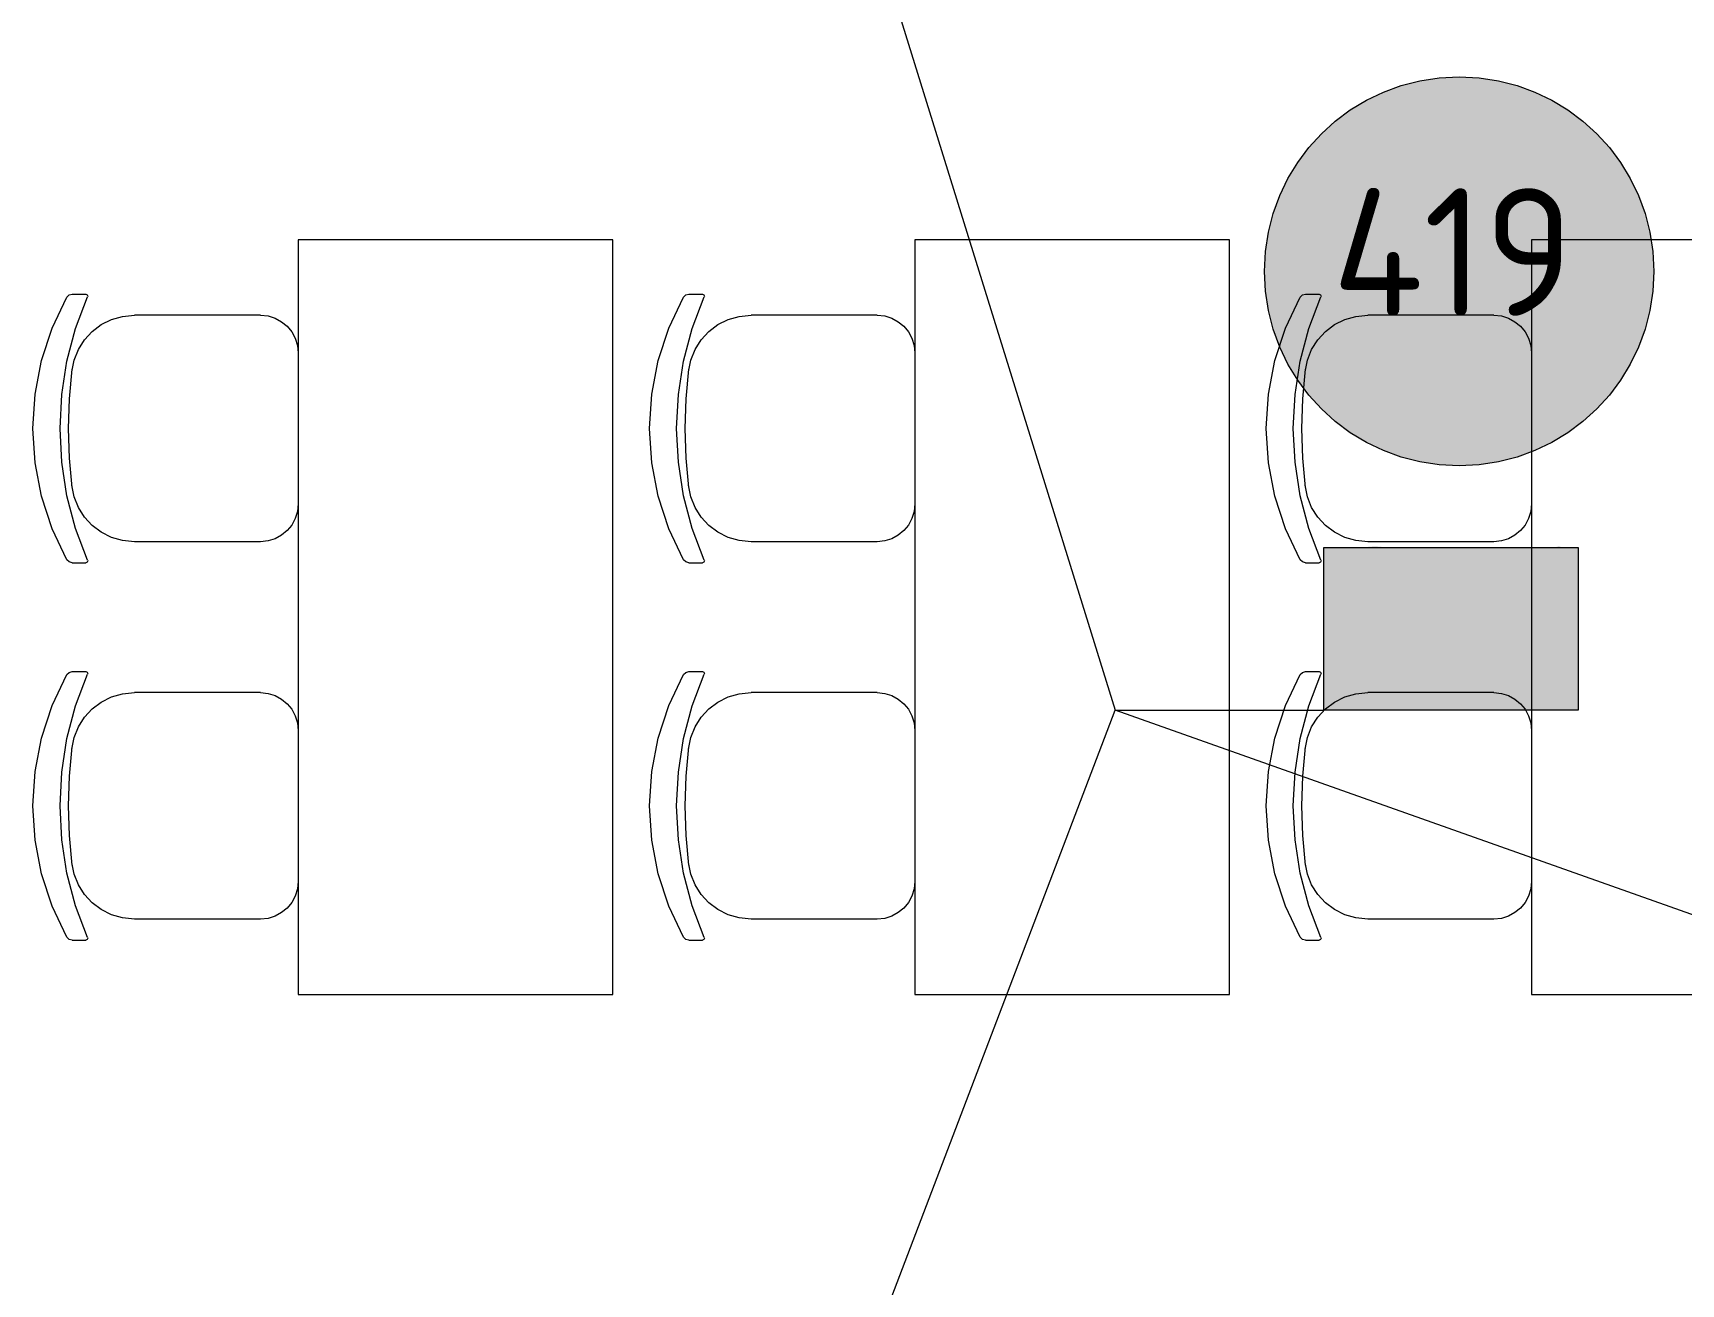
# Model space of a CAD drawing. Header units: millimetres. Extents: x 0 to 1189, y 0 to 841.
# Drawn here: x 267.26 to 293.45, y 676.46 to 696.35 of the extents above; entities that cross this region are included whole.
import ezdxf

# ---------------------------------------------------------------- set-up
doc = ezdxf.new("R2010")
doc.units = ezdxf.units.MM

msp = doc.modelspace()

# ---------------------------------------------------------------- hatches: boundary and pattern name
at = {"true_color": 0xffffff}
h = msp.add_hatch(color=7, dxfattribs=at)
edge = h.paths.add_edge_path()
edge.add_arc((289.921943, 692.556329), 3.093505, 0, 360)
h = msp.add_hatch(color=7, dxfattribs=at)
h.dxf.hatch_style = 2
h.paths.add_polyline_path([(287.77344, 688.168822), (291.813446, 688.168822), (291.813446, 685.580818), (287.77344, 685.580818)])
h = msp.add_hatch(color=7, dxfattribs=at)
h.dxf.hatch_style = 2
h.paths.add_polyline_path([(287.77344, 688.168822), (291.813446, 688.168822), (291.813446, 685.580818), (287.77344, 685.580818)])
h = msp.add_hatch(color=7, dxfattribs=at)
h.dxf.hatch_style = 2
h.paths.add_polyline_path([(287.77344, 688.168822), (291.813446, 688.168822), (291.813446, 685.580818), (287.77344, 685.580818)])
at = {"true_color": 0x0077b0}
h = msp.add_hatch(color=144, dxfattribs=at)
h.paths.add_polyline_path([(288.983917, 686.772451), (288.983917, 687.57943), (288.954427, 687.736113), (288.865406, 687.867164), (288.736766, 687.953567), (288.580428, 687.982919), (288.423952, 687.953567), (288.292693, 687.867164), (288.205257, 687.736113), (288.176938, 687.57943), (288.176938, 686.772451), (288.205257, 686.616112), (288.292693, 686.487472), (288.423952, 686.398451), (288.580428, 686.368961), (288.736766, 686.398451), (288.865406, 686.487472), (288.954427, 686.616112)])
h.paths.add_polyline_path([(289.18456, 686.772451), (289.173406, 686.651795), (289.13998, 686.539769), (289.084333, 686.436735), (289.006517, 686.343054), (288.914749, 686.265755), (288.812696, 686.211245), (288.701032, 686.178955), (288.580428, 686.168319), (288.458695, 686.178955), (288.346988, 686.211245), (288.244789, 686.265755), (288.151582, 686.343054), (288.073852, 686.436735), (288.018395, 686.539769), (287.985158, 686.651795), (287.974091, 686.772451), (287.974091, 687.57943), (287.985158, 687.701162), (288.018395, 687.812869), (288.073852, 687.915068), (288.151582, 688.008275), (288.244789, 688.086091), (288.346988, 688.141738), (288.458695, 688.175164), (288.580428, 688.186318), (288.701084, 688.175207), (288.81311, 688.142083), (288.916144, 688.087254), (289.009825, 688.011031), (289.085729, 687.917394), (289.140394, 687.814248), (289.173458, 687.701593), (289.18456, 687.57943)])
h = msp.add_hatch(color=144, dxfattribs=at)
h.paths.add_polyline_path([(288.983917, 686.772451), (288.983917, 687.57943), (288.954427, 687.736113), (288.865406, 687.867164), (288.736766, 687.953567), (288.580428, 687.982919), (288.423952, 687.953567), (288.292693, 687.867164), (288.205257, 687.736113), (288.176938, 687.57943), (288.176938, 686.772451), (288.205257, 686.616112), (288.292693, 686.487472), (288.423952, 686.398451), (288.580428, 686.368961), (288.736766, 686.398451), (288.865406, 686.487472), (288.954427, 686.616112)])
h.paths.add_polyline_path([(289.18456, 686.772451), (289.173406, 686.651795), (289.13998, 686.539769), (289.084333, 686.436735), (289.006517, 686.343054), (288.914749, 686.265755), (288.812696, 686.211245), (288.701032, 686.178955), (288.580428, 686.168319), (288.458695, 686.178955), (288.346988, 686.211245), (288.244789, 686.265755), (288.151582, 686.343054), (288.073852, 686.436735), (288.018395, 686.539769), (287.985158, 686.651795), (287.974091, 686.772451), (287.974091, 687.57943), (287.985158, 687.701162), (288.018395, 687.812869), (288.073852, 687.915068), (288.151582, 688.008275), (288.244789, 688.086091), (288.346988, 688.141738), (288.458695, 688.175164), (288.580428, 688.186318), (288.701084, 688.175207), (288.81311, 688.142083), (288.916144, 688.087254), (289.009825, 688.011031), (289.085729, 687.917394), (289.140394, 687.814248), (289.173458, 687.701593), (289.18456, 687.57943)])
h = msp.add_hatch(color=144, dxfattribs=at)
h.paths.add_polyline_path([(288.983917, 686.772451), (288.983917, 687.57943), (288.954427, 687.736113), (288.865406, 687.867164), (288.736766, 687.953567), (288.580428, 687.982919), (288.423952, 687.953567), (288.292693, 687.867164), (288.205257, 687.736113), (288.176938, 687.57943), (288.176938, 686.772451), (288.205257, 686.616112), (288.292693, 686.487472), (288.423952, 686.398451), (288.580428, 686.368961), (288.736766, 686.398451), (288.865406, 686.487472), (288.954427, 686.616112)])
h.paths.add_polyline_path([(289.18456, 686.772451), (289.173406, 686.651795), (289.13998, 686.539769), (289.084333, 686.436735), (289.006517, 686.343054), (288.914749, 686.265755), (288.812696, 686.211245), (288.701032, 686.178955), (288.580428, 686.168319), (288.458695, 686.178955), (288.346988, 686.211245), (288.244789, 686.265755), (288.151582, 686.343054), (288.073852, 686.436735), (288.018395, 686.539769), (287.985158, 686.651795), (287.974091, 686.772451), (287.974091, 687.57943), (287.985158, 687.701162), (288.018395, 687.812869), (288.073852, 687.915068), (288.151582, 688.008275), (288.244789, 688.086091), (288.346988, 688.141738), (288.458695, 688.175164), (288.580428, 688.186318), (288.701084, 688.175207), (288.81311, 688.142083), (288.916144, 688.087254), (289.009825, 688.011031), (289.085729, 687.917394), (289.140394, 687.814248), (289.173458, 687.701593), (289.18456, 687.57943)])
h = msp.add_hatch(color=144, dxfattribs=at)
h.dxf.hatch_style = 2
h.paths.add_polyline_path([(291.407037, 687.841808), (291.175527, 687.610298), (291.104971, 687.57943), (291.028835, 687.604717), (291.003548, 687.680853), (291.03166, 687.751409), (291.426881, 688.14663), (291.467671, 688.175983), (291.508461, 688.186318), (291.584597, 688.160755), (291.609884, 688.084343), (291.609884, 686.266986), (291.584597, 686.192228), (291.508461, 686.168319), (291.432324, 686.192228), (291.407037, 686.266986)])
h = msp.add_hatch(color=144, dxfattribs=at)
h.dxf.hatch_style = 2
h.paths.add_polyline_path([(291.407037, 687.841808), (291.175527, 687.610298), (291.104971, 687.57943), (291.028835, 687.604717), (291.003548, 687.680853), (291.03166, 687.751409), (291.426881, 688.14663), (291.467671, 688.175983), (291.508461, 688.186318), (291.584597, 688.160755), (291.609884, 688.084343), (291.609884, 686.266986), (291.584597, 686.192228), (291.508461, 686.168319), (291.432324, 686.192228), (291.407037, 686.266986)])
h = msp.add_hatch(color=144, dxfattribs=at)
h.dxf.hatch_style = 2
h.paths.add_polyline_path([(291.407037, 687.841808), (291.175527, 687.610298), (291.104971, 687.57943), (291.028835, 687.604717), (291.003548, 687.680853), (291.03166, 687.751409), (291.426881, 688.14663), (291.467671, 688.175983), (291.508461, 688.186318), (291.584597, 688.160755), (291.609884, 688.084343), (291.609884, 686.266986), (291.584597, 686.192228), (291.508461, 686.168319), (291.432324, 686.192228), (291.407037, 686.266986)])
h = msp.add_hatch(color=144, dxfattribs=at)
h.dxf.hatch_style = 2
h.paths.add_polyline_path([(290.497458, 686.670476), (289.690479, 686.670476), (289.614342, 686.696038), (289.589055, 686.772451), (289.614342, 686.848587), (289.690479, 686.873874), (290.497458, 686.873874), (290.573594, 686.848587), (290.598881, 686.772451), (290.573594, 686.696038)])
h = msp.add_hatch(color=144, dxfattribs=at)
h.dxf.hatch_style = 2
h.paths.add_polyline_path([(290.497458, 686.670476), (289.690479, 686.670476), (289.614342, 686.696038), (289.589055, 686.772451), (289.614342, 686.848587), (289.690479, 686.873874), (290.497458, 686.873874), (290.573594, 686.848587), (290.598881, 686.772451), (290.573594, 686.696038)])
h = msp.add_hatch(color=144, dxfattribs=at)
h.dxf.hatch_style = 2
h.paths.add_polyline_path([(290.497458, 686.670476), (289.690479, 686.670476), (289.614342, 686.696038), (289.589055, 686.772451), (289.614342, 686.848587), (289.690479, 686.873874), (290.497458, 686.873874), (290.573594, 686.848587), (290.598881, 686.772451), (290.573594, 686.696038)])

# ---------------------------------------------------------------- linework, layer by layer
at = {"color": 144, "lineweight": 0, "true_color": 0x0077b0}
for points in [[(276.054422, 712.667859), (284.455435, 685.580818)], [(287.77344, 688.168822), (291.813446, 688.168822)], [(287.77344, 685.580818), (287.77344, 688.168822)], [(287.77344, 688.168822), (291.813446, 688.168822)], [(287.77344, 685.580818), (287.77344, 688.168822)], [(287.77344, 688.168822), (291.813446, 688.168822)], [(287.77344, 685.580818), (287.77344, 688.168822)], [(291.813446, 688.168822), (291.813446, 685.580818)], [(291.813446, 688.168822), (291.813446, 685.580818)], [(291.813446, 688.168822), (291.813446, 685.580818)], [(274.344419, 659.018778), (284.455435, 685.580818)], [(328.375502, 670.010794), (284.455435, 685.580818)], [(284.455435, 685.580818), (287.77344, 685.580818)], [(284.455435, 685.580818), (287.77344, 685.580818)], [(284.455435, 685.580818), (287.77344, 685.580818)], [(291.813446, 685.580818), (287.77344, 685.580818)], [(291.813446, 685.580818), (287.77344, 685.580818)], [(291.813446, 685.580818), (287.77344, 685.580818)]]:
    msp.add_lwpolyline(points, dxfattribs=at)
at = {"color": 7, "lineweight": 0}
for points in [[(286.828438, 692.555829), (286.844409, 692.872211), (286.891286, 693.179445), (286.967512, 693.475977), (287.071532, 693.760252), (287.201791, 694.030717), (287.356732, 694.285818), (287.5348, 694.523999), (287.73444, 694.743707), (287.954095, 694.943388), (288.19221, 695.121487), (288.447229, 695.27645), (288.717597, 695.406724), (289.001758, 695.510753), (289.298157, 695.586984), (289.605237, 695.633862), (289.921443, 695.649833), (290.237825, 695.633862), (290.545059, 695.586984), (290.841591, 695.510753), (291.125867, 695.406724), (291.396332, 695.27645), (291.651432, 695.121487), (291.889613, 694.943388), (292.109321, 694.743707), (292.309002, 694.523999), (292.487101, 694.285818), (292.642065, 694.030717), (292.772338, 693.760252), (292.876367, 693.475977), (292.952598, 693.179445), (292.999476, 692.872211), (293.015448, 692.555829)], [(293.015448, 692.555829), (292.999476, 692.239623), (292.952598, 691.932543), (292.876367, 691.636144), (292.772338, 691.351983), (292.642065, 691.081615), (292.487101, 690.826596), (292.309002, 690.588481), (292.109321, 690.368825), (291.889613, 690.169186), (291.651432, 689.991118), (291.396332, 689.836177), (291.125867, 689.705918), (290.841591, 689.601898), (290.545059, 689.525672), (290.237825, 689.478795), (289.921443, 689.462824), (289.605237, 689.478795), (289.298157, 689.525672), (289.001758, 689.601898), (288.717597, 689.705918), (288.447229, 689.836177), (288.19221, 689.991118), (287.954095, 690.169186), (287.73444, 690.368825), (287.5348, 690.588481), (287.356732, 690.826596), (287.201791, 691.081615), (287.071532, 691.351983), (286.967512, 691.636144), (286.891286, 691.932543), (286.844409, 692.239623), (286.828438, 692.555829)]]:
    msp.add_lwpolyline(points, dxfattribs=at)
at = {"color": 253, "lineweight": 0, "true_color": 0x999999}
for points in [[(276.471422, 693.05883), (271.471415, 693.05883)], [(271.471415, 693.05883), (271.471415, 681.058811)], [(276.471422, 681.058811), (276.471422, 693.05883)], [(286.271437, 693.05883), (281.27143, 693.05883)], [(281.27143, 693.05883), (281.27143, 681.058811)], [(286.271437, 681.058811), (286.271437, 693.05883)], [(296.071452, 693.05883), (291.071445, 693.05883)], [(291.071445, 693.05883), (291.071445, 681.058811)], [(267.796409, 687.970822), (267.56269, 688.463854), (267.393659, 688.980323), (267.291002, 689.514043), (267.256408, 690.058825), (267.291002, 690.603185), (267.393659, 691.136952), (267.56269, 691.653656), (267.796409, 692.146828)], [(267.796409, 687.970822), (267.56269, 688.463854), (267.393659, 688.980323), (267.291002, 689.514043), (267.256408, 690.058825), (267.291002, 690.603185), (267.393659, 691.136952), (267.56269, 691.653656), (267.796409, 692.146828)], [(268.12541, 687.966822), (267.934472, 688.470463), (267.797159, 688.989948), (267.714222, 689.520871), (267.686409, 690.058825), (267.714222, 690.596638), (267.797159, 691.127327), (267.934472, 691.646765), (268.12541, 692.150828)], [(268.12541, 687.966822), (267.934472, 688.470463), (267.797159, 688.989948), (267.714222, 689.520871), (267.686409, 690.058825), (267.714222, 690.596638), (267.797159, 691.127327), (267.934472, 691.646765), (268.12541, 692.150828)], [(267.796409, 692.146828), (267.833284, 692.181203), (267.881409, 692.193828)], [(267.796409, 692.146828), (267.833284, 692.181203), (267.881409, 692.193828)], [(267.881409, 692.193828), (268.09841, 692.193828)], [(267.881409, 692.193828), (268.09841, 692.193828)], [(268.09841, 692.193828), (268.11941, 692.184828), (268.12841, 692.163828), (268.12541, 692.150828)], [(268.09841, 692.193828), (268.11941, 692.184828), (268.12841, 692.163828), (268.12541, 692.150828)], [(277.596424, 687.970822), (277.362705, 688.463854), (277.193673, 688.980323), (277.091017, 689.514043), (277.056423, 690.058825), (277.091017, 690.603185), (277.193673, 691.136952), (277.362705, 691.653656), (277.596424, 692.146828)], [(277.596424, 687.970822), (277.362705, 688.463854), (277.193673, 688.980323), (277.091017, 689.514043), (277.056423, 690.058825), (277.091017, 690.603185), (277.193673, 691.136952), (277.362705, 691.653656), (277.596424, 692.146828)], [(277.925425, 687.966822), (277.734487, 688.470463), (277.597174, 688.989948), (277.514236, 689.520871), (277.486424, 690.058825), (277.514236, 690.596638), (277.597174, 691.127327), (277.734487, 691.646765), (277.925425, 692.150828)], [(277.925425, 687.966822), (277.734487, 688.470463), (277.597174, 688.989948), (277.514236, 689.520871), (277.486424, 690.058825), (277.514236, 690.596638), (277.597174, 691.127327), (277.734487, 691.646765), (277.925425, 692.150828)], [(277.596424, 692.146828), (277.633299, 692.181203), (277.681424, 692.193828)], [(277.596424, 692.146828), (277.633299, 692.181203), (277.681424, 692.193828)], [(277.681424, 692.193828), (277.898425, 692.193828)], [(277.681424, 692.193828), (277.898425, 692.193828)], [(277.898425, 692.193828), (277.919425, 692.184828), (277.928425, 692.163828), (277.925425, 692.150828)], [(277.898425, 692.193828), (277.919425, 692.184828), (277.928425, 692.163828), (277.925425, 692.150828)], [(287.396439, 687.970822), (287.16272, 688.463854), (286.993688, 688.980323), (286.891032, 689.514043), (286.856438, 690.058825), (286.891032, 690.603185), (286.993688, 691.136952), (287.16272, 691.653656), (287.396439, 692.146828)], [(287.396439, 687.970822), (287.16272, 688.463854), (286.993688, 688.980323), (286.891032, 689.514043), (286.856438, 690.058825), (286.891032, 690.603185), (286.993688, 691.136952), (287.16272, 691.653656), (287.396439, 692.146828)], [(287.72544, 687.966822), (287.534502, 688.470463), (287.397189, 688.989948), (287.314251, 689.520871), (287.286439, 690.058825), (287.314251, 690.596638), (287.397189, 691.127327), (287.534502, 691.646765), (287.72544, 692.150828)], [(287.72544, 687.966822), (287.534502, 688.470463), (287.397189, 688.989948), (287.314251, 689.520871), (287.286439, 690.058825), (287.314251, 690.596638), (287.397189, 691.127327), (287.534502, 691.646765), (287.72544, 692.150828)], [(287.396439, 692.146828), (287.433314, 692.181203), (287.481439, 692.193828)], [(287.396439, 692.146828), (287.433314, 692.181203), (287.481439, 692.193828)], [(287.481439, 692.193828), (287.69844, 692.193828)], [(287.481439, 692.193828), (287.69844, 692.193828)], [(287.69844, 692.193828), (287.71944, 692.184828), (287.72844, 692.163828), (287.72544, 692.150828)], [(287.69844, 692.193828), (287.71944, 692.184828), (287.72844, 692.163828), (287.72544, 692.150828)], [(267.873409, 690.958826), (267.909724, 691.144211), (267.978113, 691.31503), (268.075119, 691.468153), (268.197285, 691.600452), (268.341154, 691.708798), (268.50327, 691.790062), (268.680174, 691.841115), (268.868411, 691.858828)], [(267.873409, 690.958826), (267.909724, 691.144211), (267.978113, 691.31503), (268.075119, 691.468153), (268.197285, 691.600452), (268.341154, 691.708798), (268.50327, 691.790062), (268.680174, 691.841115), (268.868411, 691.858828)], [(270.871414, 691.858828), (268.868411, 691.858828)], [(270.871414, 691.858828), (268.868411, 691.858828)], [(270.871414, 691.858828), (270.992516, 691.846623), (271.105227, 691.811625), (271.207157, 691.756259), (271.295914, 691.682952), (271.36911, 691.59413), (271.424352, 691.492218), (271.459251, 691.379641), (271.471415, 691.258827)], [(270.871414, 691.858828), (270.992516, 691.846623), (271.105227, 691.811625), (271.207157, 691.756259), (271.295914, 691.682952), (271.36911, 691.59413), (271.424352, 691.492218), (271.459251, 691.379641), (271.471415, 691.258827)], [(277.673424, 690.958826), (277.709739, 691.144211), (277.778128, 691.31503), (277.875134, 691.468153), (277.9973, 691.600452), (278.141169, 691.708798), (278.303285, 691.790062), (278.480189, 691.841115), (278.668426, 691.858828)], [(277.673424, 690.958826), (277.709739, 691.144211), (277.778128, 691.31503), (277.875134, 691.468153), (277.9973, 691.600452), (278.141169, 691.708798), (278.303285, 691.790062), (278.480189, 691.841115), (278.668426, 691.858828)], [(280.671429, 691.858828), (278.668426, 691.858828)], [(280.671429, 691.858828), (278.668426, 691.858828)], [(280.671429, 691.858828), (280.792531, 691.846623), (280.905242, 691.811625), (281.007172, 691.756259), (281.095929, 691.682952), (281.169125, 691.59413), (281.224367, 691.492218), (281.259266, 691.379641), (281.27143, 691.258827)], [(280.671429, 691.858828), (280.792531, 691.846623), (280.905242, 691.811625), (281.007172, 691.756259), (281.095929, 691.682952), (281.169125, 691.59413), (281.224367, 691.492218), (281.259266, 691.379641), (281.27143, 691.258827)], [(287.473439, 690.958826), (287.509754, 691.144211), (287.578142, 691.31503), (287.675148, 691.468153), (287.797315, 691.600452), (287.941184, 691.708798), (288.1033, 691.790062), (288.280204, 691.841115), (288.468441, 691.858828)], [(287.473439, 690.958826), (287.509754, 691.144211), (287.578142, 691.31503), (287.675148, 691.468153), (287.797315, 691.600452), (287.941184, 691.708798), (288.1033, 691.790062), (288.280204, 691.841115), (288.468441, 691.858828)], [(290.471444, 691.858828), (288.468441, 691.858828)], [(290.471444, 691.858828), (288.468441, 691.858828)], [(290.471444, 691.858828), (290.592546, 691.846623), (290.705257, 691.811625), (290.807186, 691.756259), (290.895944, 691.682952), (290.96914, 691.59413), (291.024382, 691.492218), (291.059281, 691.379641), (291.071445, 691.258827)], [(290.471444, 691.858828), (290.592546, 691.846623), (290.705257, 691.811625), (290.807186, 691.756259), (290.895944, 691.682952), (290.96914, 691.59413), (291.024382, 691.492218), (291.059281, 691.379641), (291.071445, 691.258827)], [(271.471415, 691.259827), (271.471415, 688.858823)], [(271.471415, 691.259827), (271.471415, 688.858823)], [(281.27143, 691.259827), (281.27143, 688.858823)], [(281.27143, 691.259827), (281.27143, 688.858823)], [(291.071445, 691.259827), (291.071445, 688.858823)], [(291.071445, 691.259827), (291.071445, 688.858823)], [(267.878409, 689.117824), (267.837034, 689.587199), (267.823409, 690.058825), (267.837034, 690.530076), (267.878409, 690.999826)], [(267.878409, 689.117824), (267.837034, 689.587199), (267.823409, 690.058825), (267.837034, 690.530076), (267.878409, 690.999826)], [(277.678424, 689.117824), (277.637049, 689.587199), (277.623424, 690.058825), (277.637049, 690.530076), (277.678424, 690.999826)], [(277.678424, 689.117824), (277.637049, 689.587199), (277.623424, 690.058825), (277.637049, 690.530076), (277.678424, 690.999826)], [(287.478439, 689.117824), (287.437064, 689.587199), (287.423439, 690.058825), (287.437064, 690.530076), (287.478439, 690.999826)], [(287.478439, 689.117824), (287.437064, 689.587199), (287.423439, 690.058825), (287.437064, 690.530076), (287.478439, 690.999826)], [(268.868411, 688.258822), (268.680174, 688.276535), (268.50327, 688.327588), (268.341154, 688.408852), (268.197285, 688.517198), (268.075119, 688.649497), (267.978113, 688.80262), (267.909724, 688.973439), (267.873409, 689.158824)], [(268.868411, 688.258822), (268.680174, 688.276535), (268.50327, 688.327588), (268.341154, 688.408852), (268.197285, 688.517198), (268.075119, 688.649497), (267.978113, 688.80262), (267.909724, 688.973439), (267.873409, 689.158824)], [(278.668426, 688.258822), (278.480189, 688.276535), (278.303285, 688.327588), (278.141169, 688.408852), (277.9973, 688.517198), (277.875134, 688.649497), (277.778128, 688.80262), (277.709739, 688.973439), (277.673424, 689.158824)], [(278.668426, 688.258822), (278.480189, 688.276535), (278.303285, 688.327588), (278.141169, 688.408852), (277.9973, 688.517198), (277.875134, 688.649497), (277.778128, 688.80262), (277.709739, 688.973439), (277.673424, 689.158824)], [(288.468441, 688.258822), (288.280204, 688.276535), (288.1033, 688.327588), (287.941184, 688.408852), (287.797315, 688.517198), (287.675148, 688.649497), (287.578142, 688.80262), (287.509754, 688.973439), (287.473439, 689.158824)], [(288.468441, 688.258822), (288.280204, 688.276535), (288.1033, 688.327588), (287.941184, 688.408852), (287.797315, 688.517198), (287.675148, 688.649497), (287.578142, 688.80262), (287.509754, 688.973439), (287.473439, 689.158824)], [(271.471415, 688.858823), (271.459251, 688.737721), (271.424352, 688.62501), (271.36911, 688.52308), (271.295914, 688.434322), (271.207157, 688.361127), (271.105227, 688.305885), (270.992516, 688.270986), (270.871414, 688.258822)], [(271.471415, 688.858823), (271.459251, 688.737721), (271.424352, 688.62501), (271.36911, 688.52308), (271.295914, 688.434322), (271.207157, 688.361127), (271.105227, 688.305885), (270.992516, 688.270986), (270.871414, 688.258822)], [(281.27143, 688.858823), (281.259266, 688.737721), (281.224367, 688.62501), (281.169125, 688.52308), (281.095929, 688.434322), (281.007172, 688.361127), (280.905242, 688.305885), (280.792531, 688.270986), (280.671429, 688.258822)], [(281.27143, 688.858823), (281.259266, 688.737721), (281.224367, 688.62501), (281.169125, 688.52308), (281.095929, 688.434322), (281.007172, 688.361127), (280.905242, 688.305885), (280.792531, 688.270986), (280.671429, 688.258822)], [(291.071445, 688.858823), (291.059281, 688.737721), (291.024382, 688.62501), (290.96914, 688.52308), (290.895944, 688.434322), (290.807186, 688.361127), (290.705257, 688.305885), (290.592546, 688.270986), (290.471444, 688.258822)], [(291.071445, 688.858823), (291.059281, 688.737721), (291.024382, 688.62501), (290.96914, 688.52308), (290.895944, 688.434322), (290.807186, 688.361127), (290.705257, 688.305885), (290.592546, 688.270986), (290.471444, 688.258822)], [(270.871414, 688.258822), (268.868411, 688.258822)], [(270.871414, 688.258822), (268.868411, 688.258822)], [(280.671429, 688.258822), (278.668426, 688.258822)], [(280.671429, 688.258822), (278.668426, 688.258822)], [(290.471444, 688.258822), (288.468441, 688.258822)], [(290.471444, 688.258822), (288.468441, 688.258822)], [(267.881409, 687.923822), (267.833284, 687.936447), (267.796409, 687.970822)], [(267.881409, 687.923822), (267.833284, 687.936447), (267.796409, 687.970822)], [(267.881409, 687.923822), (268.09841, 687.923822)], [(267.881409, 687.923822), (268.09841, 687.923822)], [(268.12541, 687.966822), (268.12841, 687.953822), (268.11941, 687.932447), (268.09841, 687.923822)], [(268.12541, 687.966822), (268.12841, 687.953822), (268.11941, 687.932447), (268.09841, 687.923822)], [(277.681424, 687.923822), (277.633299, 687.936447), (277.596424, 687.970822)], [(277.681424, 687.923822), (277.633299, 687.936447), (277.596424, 687.970822)], [(277.681424, 687.923822), (277.898425, 687.923822)], [(277.681424, 687.923822), (277.898425, 687.923822)], [(277.925425, 687.966822), (277.928425, 687.953822), (277.919425, 687.932447), (277.898425, 687.923822)], [(277.925425, 687.966822), (277.928425, 687.953822), (277.919425, 687.932447), (277.898425, 687.923822)], [(287.481439, 687.923822), (287.433314, 687.936447), (287.396439, 687.970822)], [(287.481439, 687.923822), (287.433314, 687.936447), (287.396439, 687.970822)], [(287.481439, 687.923822), (287.69844, 687.923822)], [(287.481439, 687.923822), (287.69844, 687.923822)], [(287.72544, 687.966822), (287.72844, 687.953822), (287.71944, 687.932447), (287.69844, 687.923822)], [(287.72544, 687.966822), (287.72844, 687.953822), (287.71944, 687.932447), (287.69844, 687.923822)], [(267.796409, 681.970813), (267.56269, 682.463845), (267.393659, 682.980314), (267.291002, 683.514034), (267.256408, 684.058816), (267.291002, 684.603176), (267.393659, 685.136942), (267.56269, 685.653646), (267.796409, 686.146819)], [(267.796409, 681.970813), (267.56269, 682.463845), (267.393659, 682.980314), (267.291002, 683.514034), (267.256408, 684.058816), (267.291002, 684.603176), (267.393659, 685.136942), (267.56269, 685.653646), (267.796409, 686.146819)], [(268.12541, 681.966813), (267.934472, 682.470454), (267.797159, 682.989939), (267.714222, 683.520862), (267.686409, 684.058816), (267.714222, 684.596629), (267.797159, 685.127317), (267.934472, 685.646756), (268.12541, 686.150819)], [(268.12541, 681.966813), (267.934472, 682.470454), (267.797159, 682.989939), (267.714222, 683.520862), (267.686409, 684.058816), (267.714222, 684.596629), (267.797159, 685.127317), (267.934472, 685.646756), (268.12541, 686.150819)], [(267.796409, 686.146819), (267.833284, 686.181194), (267.881409, 686.193819)], [(267.796409, 686.146819), (267.833284, 686.181194), (267.881409, 686.193819)], [(267.881409, 686.193819), (268.09841, 686.193819)], [(267.881409, 686.193819), (268.09841, 686.193819)], [(268.09841, 686.193819), (268.11941, 686.184819), (268.12841, 686.163819), (268.12541, 686.150819)], [(268.09841, 686.193819), (268.11941, 686.184819), (268.12841, 686.163819), (268.12541, 686.150819)], [(277.596424, 681.970813), (277.362705, 682.463845), (277.193673, 682.980314), (277.091017, 683.514034), (277.056423, 684.058816), (277.091017, 684.603176), (277.193673, 685.136942), (277.362705, 685.653646), (277.596424, 686.146819)], [(277.596424, 681.970813), (277.362705, 682.463845), (277.193673, 682.980314), (277.091017, 683.514034), (277.056423, 684.058816), (277.091017, 684.603176), (277.193673, 685.136942), (277.362705, 685.653646), (277.596424, 686.146819)], [(277.925425, 681.966813), (277.734487, 682.470454), (277.597174, 682.989939), (277.514236, 683.520862), (277.486424, 684.058816), (277.514236, 684.596629), (277.597174, 685.127317), (277.734487, 685.646756), (277.925425, 686.150819)], [(277.925425, 681.966813), (277.734487, 682.470454), (277.597174, 682.989939), (277.514236, 683.520862), (277.486424, 684.058816), (277.514236, 684.596629), (277.597174, 685.127317), (277.734487, 685.646756), (277.925425, 686.150819)], [(277.596424, 686.146819), (277.633299, 686.181194), (277.681424, 686.193819)], [(277.596424, 686.146819), (277.633299, 686.181194), (277.681424, 686.193819)], [(277.681424, 686.193819), (277.898425, 686.193819)], [(277.681424, 686.193819), (277.898425, 686.193819)], [(277.898425, 686.193819), (277.919425, 686.184819), (277.928425, 686.163819), (277.925425, 686.150819)], [(277.898425, 686.193819), (277.919425, 686.184819), (277.928425, 686.163819), (277.925425, 686.150819)], [(287.396439, 681.970813), (287.16272, 682.463845), (286.993688, 682.980314), (286.891032, 683.514034), (286.856438, 684.058816), (286.891032, 684.603176), (286.993688, 685.136942), (287.16272, 685.653646), (287.396439, 686.146819)], [(287.396439, 681.970813), (287.16272, 682.463845), (286.993688, 682.980314), (286.891032, 683.514034), (286.856438, 684.058816), (286.891032, 684.603176), (286.993688, 685.136942), (287.16272, 685.653646), (287.396439, 686.146819)], [(287.72544, 681.966813), (287.534502, 682.470454), (287.397189, 682.989939), (287.314251, 683.520862), (287.286439, 684.058816), (287.314251, 684.596629), (287.397189, 685.127317), (287.534502, 685.646756), (287.72544, 686.150819)], [(287.72544, 681.966813), (287.534502, 682.470454), (287.397189, 682.989939), (287.314251, 683.520862), (287.286439, 684.058816), (287.314251, 684.596629), (287.397189, 685.127317), (287.534502, 685.646756), (287.72544, 686.150819)], [(287.396439, 686.146819), (287.433314, 686.181194), (287.481439, 686.193819)], [(287.396439, 686.146819), (287.433314, 686.181194), (287.481439, 686.193819)], [(287.481439, 686.193819), (287.69844, 686.193819)], [(287.481439, 686.193819), (287.69844, 686.193819)], [(287.69844, 686.193819), (287.71944, 686.184819), (287.72844, 686.163819), (287.72544, 686.150819)], [(287.69844, 686.193819), (287.71944, 686.184819), (287.72844, 686.163819), (287.72544, 686.150819)], [(267.873409, 684.958817), (267.909724, 685.144202), (267.978113, 685.315021), (268.075119, 685.468144), (268.197285, 685.600443), (268.341154, 685.708789), (268.50327, 685.790053), (268.680174, 685.841106), (268.868411, 685.858819)], [(267.873409, 684.958817), (267.909724, 685.144202), (267.978113, 685.315021), (268.075119, 685.468144), (268.197285, 685.600443), (268.341154, 685.708789), (268.50327, 685.790053), (268.680174, 685.841106), (268.868411, 685.858819)], [(270.871414, 685.858819), (268.868411, 685.858819)], [(270.871414, 685.858819), (268.868411, 685.858819)], [(270.871414, 685.858819), (270.992516, 685.846613), (271.105227, 685.811615), (271.207157, 685.75625), (271.295914, 685.682943), (271.36911, 685.594121), (271.424352, 685.492209), (271.459251, 685.379632), (271.471415, 685.258818)], [(270.871414, 685.858819), (270.992516, 685.846613), (271.105227, 685.811615), (271.207157, 685.75625), (271.295914, 685.682943), (271.36911, 685.594121), (271.424352, 685.492209), (271.459251, 685.379632), (271.471415, 685.258818)], [(277.673424, 684.958817), (277.709739, 685.144202), (277.778128, 685.315021), (277.875134, 685.468144), (277.9973, 685.600443), (278.141169, 685.708789), (278.303285, 685.790053), (278.480189, 685.841106), (278.668426, 685.858819)], [(277.673424, 684.958817), (277.709739, 685.144202), (277.778128, 685.315021), (277.875134, 685.468144), (277.9973, 685.600443), (278.141169, 685.708789), (278.303285, 685.790053), (278.480189, 685.841106), (278.668426, 685.858819)], [(280.671429, 685.858819), (278.668426, 685.858819)], [(280.671429, 685.858819), (278.668426, 685.858819)], [(280.671429, 685.858819), (280.792531, 685.846613), (280.905242, 685.811615), (281.007172, 685.75625), (281.095929, 685.682943), (281.169125, 685.594121), (281.224367, 685.492209), (281.259266, 685.379632), (281.27143, 685.258818)], [(280.671429, 685.858819), (280.792531, 685.846613), (280.905242, 685.811615), (281.007172, 685.75625), (281.095929, 685.682943), (281.169125, 685.594121), (281.224367, 685.492209), (281.259266, 685.379632), (281.27143, 685.258818)], [(287.473439, 684.958817), (287.509754, 685.144202), (287.578142, 685.315021), (287.675148, 685.468144), (287.797315, 685.600443), (287.941184, 685.708789), (288.1033, 685.790053), (288.280204, 685.841106), (288.468441, 685.858819)], [(287.473439, 684.958817), (287.509754, 685.144202), (287.578142, 685.315021), (287.675148, 685.468144), (287.797315, 685.600443), (287.941184, 685.708789), (288.1033, 685.790053), (288.280204, 685.841106), (288.468441, 685.858819)], [(290.471444, 685.858819), (288.468441, 685.858819)], [(290.471444, 685.858819), (288.468441, 685.858819)], [(290.471444, 685.858819), (290.592546, 685.846613), (290.705257, 685.811615), (290.807186, 685.75625), (290.895944, 685.682943), (290.96914, 685.594121), (291.024382, 685.492209), (291.059281, 685.379632), (291.071445, 685.258818)], [(290.471444, 685.858819), (290.592546, 685.846613), (290.705257, 685.811615), (290.807186, 685.75625), (290.895944, 685.682943), (290.96914, 685.594121), (291.024382, 685.492209), (291.059281, 685.379632), (291.071445, 685.258818)], [(271.471415, 685.259818), (271.471415, 682.858814)], [(271.471415, 685.259818), (271.471415, 682.858814)], [(281.27143, 685.259818), (281.27143, 682.858814)], [(281.27143, 685.259818), (281.27143, 682.858814)], [(291.071445, 685.259818), (291.071445, 682.858814)], [(291.071445, 685.259818), (291.071445, 682.858814)], [(267.878409, 683.117814), (267.837034, 683.58719), (267.823409, 684.058816), (267.837034, 684.530067), (267.878409, 684.999817)], [(267.878409, 683.117814), (267.837034, 683.58719), (267.823409, 684.058816), (267.837034, 684.530067), (267.878409, 684.999817)], [(277.678424, 683.117814), (277.637049, 683.58719), (277.623424, 684.058816), (277.637049, 684.530067), (277.678424, 684.999817)], [(277.678424, 683.117814), (277.637049, 683.58719), (277.623424, 684.058816), (277.637049, 684.530067), (277.678424, 684.999817)], [(287.478439, 683.117814), (287.437064, 683.58719), (287.423439, 684.058816), (287.437064, 684.530067), (287.478439, 684.999817)], [(287.478439, 683.117814), (287.437064, 683.58719), (287.423439, 684.058816), (287.437064, 684.530067), (287.478439, 684.999817)], [(268.868411, 682.258813), (268.680174, 682.276526), (268.50327, 682.327579), (268.341154, 682.408843), (268.197285, 682.517188), (268.075119, 682.649487), (267.978113, 682.802611), (267.909724, 682.973429), (267.873409, 683.158814)], [(268.868411, 682.258813), (268.680174, 682.276526), (268.50327, 682.327579), (268.341154, 682.408843), (268.197285, 682.517188), (268.075119, 682.649487), (267.978113, 682.802611), (267.909724, 682.973429), (267.873409, 683.158814)], [(278.668426, 682.258813), (278.480189, 682.276526), (278.303285, 682.327579), (278.141169, 682.408843), (277.9973, 682.517188), (277.875134, 682.649487), (277.778128, 682.802611), (277.709739, 682.973429), (277.673424, 683.158814)], [(278.668426, 682.258813), (278.480189, 682.276526), (278.303285, 682.327579), (278.141169, 682.408843), (277.9973, 682.517188), (277.875134, 682.649487), (277.778128, 682.802611), (277.709739, 682.973429), (277.673424, 683.158814)], [(288.468441, 682.258813), (288.280204, 682.276526), (288.1033, 682.327579), (287.941184, 682.408843), (287.797315, 682.517188), (287.675148, 682.649487), (287.578142, 682.802611), (287.509754, 682.973429), (287.473439, 683.158814)], [(288.468441, 682.258813), (288.280204, 682.276526), (288.1033, 682.327579), (287.941184, 682.408843), (287.797315, 682.517188), (287.675148, 682.649487), (287.578142, 682.802611), (287.509754, 682.973429), (287.473439, 683.158814)], [(271.471415, 682.858814), (271.459251, 682.737712), (271.424352, 682.625001), (271.36911, 682.523071), (271.295914, 682.434313), (271.207157, 682.361118), (271.105227, 682.305876), (270.992516, 682.270977), (270.871414, 682.258813)], [(271.471415, 682.858814), (271.459251, 682.737712), (271.424352, 682.625001), (271.36911, 682.523071), (271.295914, 682.434313), (271.207157, 682.361118), (271.105227, 682.305876), (270.992516, 682.270977), (270.871414, 682.258813)], [(281.27143, 682.858814), (281.259266, 682.737712), (281.224367, 682.625001), (281.169125, 682.523071), (281.095929, 682.434313), (281.007172, 682.361118), (280.905242, 682.305876), (280.792531, 682.270977), (280.671429, 682.258813)], [(281.27143, 682.858814), (281.259266, 682.737712), (281.224367, 682.625001), (281.169125, 682.523071), (281.095929, 682.434313), (281.007172, 682.361118), (280.905242, 682.305876), (280.792531, 682.270977), (280.671429, 682.258813)], [(291.071445, 682.858814), (291.059281, 682.737712), (291.024382, 682.625001), (290.96914, 682.523071), (290.895944, 682.434313), (290.807186, 682.361118), (290.705257, 682.305876), (290.592546, 682.270977), (290.471444, 682.258813)], [(291.071445, 682.858814), (291.059281, 682.737712), (291.024382, 682.625001), (290.96914, 682.523071), (290.895944, 682.434313), (290.807186, 682.361118), (290.705257, 682.305876), (290.592546, 682.270977), (290.471444, 682.258813)], [(270.871414, 682.258813), (268.868411, 682.258813)], [(270.871414, 682.258813), (268.868411, 682.258813)], [(280.671429, 682.258813), (278.668426, 682.258813)], [(280.671429, 682.258813), (278.668426, 682.258813)], [(290.471444, 682.258813), (288.468441, 682.258813)], [(290.471444, 682.258813), (288.468441, 682.258813)], [(267.881409, 681.923813), (267.833284, 681.936438), (267.796409, 681.970813)], [(267.881409, 681.923813), (267.833284, 681.936438), (267.796409, 681.970813)], [(267.881409, 681.923813), (268.09841, 681.923813)], [(267.881409, 681.923813), (268.09841, 681.923813)], [(268.12541, 681.966813), (268.12841, 681.953813), (268.11941, 681.932438), (268.09841, 681.923813)], [(268.12541, 681.966813), (268.12841, 681.953813), (268.11941, 681.932438), (268.09841, 681.923813)], [(277.681424, 681.923813), (277.633299, 681.936438), (277.596424, 681.970813)], [(277.681424, 681.923813), (277.633299, 681.936438), (277.596424, 681.970813)], [(277.681424, 681.923813), (277.898425, 681.923813)], [(277.681424, 681.923813), (277.898425, 681.923813)], [(277.925425, 681.966813), (277.928425, 681.953813), (277.919425, 681.932438), (277.898425, 681.923813)], [(277.925425, 681.966813), (277.928425, 681.953813), (277.919425, 681.932438), (277.898425, 681.923813)], [(287.481439, 681.923813), (287.433314, 681.936438), (287.396439, 681.970813)], [(287.481439, 681.923813), (287.433314, 681.936438), (287.396439, 681.970813)], [(287.481439, 681.923813), (287.69844, 681.923813)], [(287.481439, 681.923813), (287.69844, 681.923813)], [(287.72544, 681.966813), (287.72844, 681.953813), (287.71944, 681.932438), (287.69844, 681.923813)], [(287.72544, 681.966813), (287.72844, 681.953813), (287.71944, 681.932438), (287.69844, 681.923813)], [(271.471415, 681.058811), (276.471422, 681.058811)], [(281.27143, 681.058811), (286.271437, 681.058811)], [(291.071445, 681.058811), (296.071452, 681.058811)]]:
    msp.add_lwpolyline(points, dxfattribs=at)

# ---------------------------------------------------------------- texts
at = {"color": 7, "insert": (287.901858, 693.877026), "char_height": 2.026853, "attachment_point": 1}
msp.add_mtext('{\\fGOSTCommon|b0|i0|c0;419}', dxfattribs=at)

doc.saveas('drawing.dxf')
